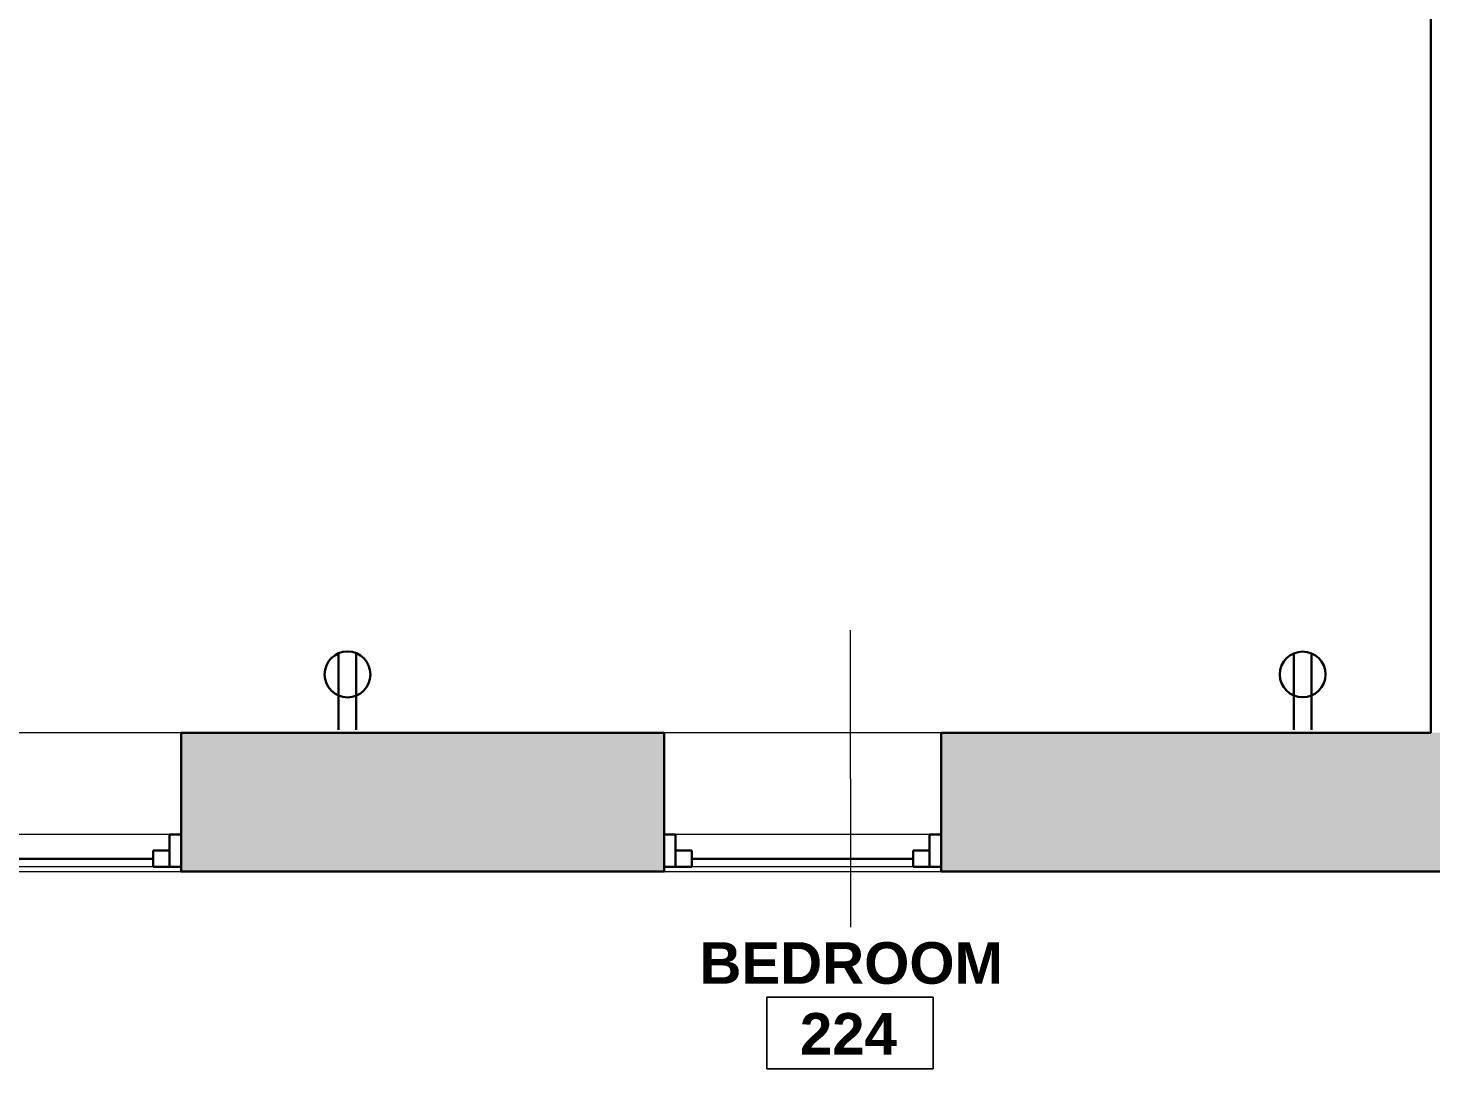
# Model space of a CAD drawing. Header units: inches. Extents: x -529 to 1015, y -2066 to -1239.
# Drawn here: x 533 to 684.7, y -1951.3 to -1838.7 of the extents above; entities that cross this region are included whole.
import ezdxf

# ---------------------------------------------------------------- set-up
doc = ezdxf.new("R2010")
doc.units = ezdxf.units.IN
doc.header["$MEASUREMENT"] = 0
for name, color, linetype, lineweight in [('A-ANNO-NOTE', 131, 'Continuous', 9), ('A-AREA-IDEN', 2, 'Continuous', 9), ('A-GLAZ', 151, 'Continuous', 18), ('A-WALL', 113, 'Continuous', 18), ('A-WALL-PATT', 111, 'Continuous', 18), ('I-WALL', 2, 'Continuous', 18)]:
    doc.layers.add(name, color=color, linetype=linetype, lineweight=lineweight)
doc.styles.add('Swis721 Lt BT_B', font='', dxfattribs={"height": 4.5})
doc.styles.get('Swis721 Lt BT_B').set_extended_font_data('Swis721 Lt BT', bold=True)

# ---------------------------------------------------------------- blocks, each defined once
blk = doc.blocks.new('Window-Double-Hung - 2_ - 5 239_256_ W x 42_-5478030-2ND FLOOR - POWER _ SIGNAL')
at = {"layer": 'A-GLAZ', "color": 8, "lineweight": 30}
for p, q in [((-14.97, 7.5), (-14.97, -7.5)), ((-14.97, 7), (-11.97, 7)), ((-13.72, 7), (-13.72, 3.5)), ((-11.97, 7), (-11.97, 5.25)), ((-11.97, 6.13), (11.97, 6.13)), ((11.97, 7), (14.97, 7)), ((11.97, 7), (11.97, 5.25)), ((13.72, 7), (13.72, 3.5)), ((14.97, -7.5), (14.97, 7.5)), ((-13.72, 5.25), (-11.97, 5.25)), ((13.72, 5.25), (11.97, 5.25)), ((-14.97, 3.5), (-13.72, 3.5)), ((13.72, 3.5), (14.97, 3.5))]:
    blk.add_line(p, q, dxfattribs=at)
at = {"layer": 'A-GLAZ'}
for p, q in [((14.97, 7.5), (-14.97, 7.5)), ((-14.97, -7.5), (14.97, -7.5))]:
    blk.add_line(p, q, dxfattribs=at)
at = {"layer": 'A-GLAZ', "lineweight": 9}
for p, q in [((-11.97, 7), (11.97, 7)), ((-13.72, 3.5), (13.72, 3.5))]:
    blk.add_line(p, q, dxfattribs=at)
blk = doc.blocks.new('Room Tag - Room Name and Number-3379422-2ND FLOOR - POWER _ SIGNAL')
at = {"layer": 'A-AREA-IDEN'}
for p, q in [((-0.1881, -0.1636), (-0.1881, -0.0018)), ((-0.1881, -0.0018), (0.1869, -0.0018)), ((0.1869, -0.0018), (-0.1881, -0.0018)), ((-0.1881, -0.0018), (-0.1881, -0.1636)), ((0.1869, -0.0018), (0.1869, -0.1636)), ((0.1869, -0.1636), (0.1869, -0.0018)), ((0.1869, -0.1636), (-0.1881, -0.1636)), ((-0.1881, -0.1636), (0.1869, -0.1636))]:
    blk.add_line(p, q, dxfattribs=at)

msp = doc.modelspace()

# ---------------------------------------------------------------- hatches: boundary and pattern name
at = {"layer": 'A-WALL-PATT', "lineweight": 9}
h = msp.add_hatch(color=7, dxfattribs=at)
h.paths.add_polyline_path([(998.98, -1929.91), (998.98, -1914.91), (987.5, -1914.91), (987.5, -1929.91)], flags=0)
h.paths.add_polyline_path([(961.96, -1929.91), (961.96, -1914.91), (929.37, -1914.91), (929.37, -1929.91)], flags=0)
h.paths.add_polyline_path([(903.82, -1929.91), (903.82, -1914.91), (874.68, -1914.91), (874.68, -1929.91)], flags=0)
h.paths.add_polyline_path([(849.14, -1929.91), (849.14, -1914.91), (828.03, -1914.91), (828.03, -1915.23), (823.16, -1915.23), (823.16, -1914.91), (807.14, -1914.91), (807.14, -1929.91)], flags=0)
h.paths.add_polyline_path([(781.14, -1929.91), (781.14, -1914.91), (742.31, -1914.91), (742.31, -1929.91)], flags=0)
h.paths.add_polyline_path([(700.5, -1929.91), (716.31, -1929.91), (716.31, -1914.91), (631.75, -1914.91), (631.75, -1929.91)], flags=0)
h.paths.add_polyline_path([(601.82, -1929.91), (601.82, -1914.91), (549.57, -1914.91), (549.57, -1929.91)], flags=0)
h.paths.add_polyline_path([(519.64, -1929.91), (519.64, -1914.91), (478.36, -1914.91), (478.36, -1929.91), (479.96, -1929.91)], flags=0)
h.paths.add_polyline_path([(369.69, -1929.91), (377.07, -1929.91), (377.07, -1914.91), (335.08, -1914.91), (335.08, -1929.91)], flags=0)
h.paths.add_polyline_path([(448.42, -1929.91), (448.42, -1914.91), (407, -1914.91), (407, -1929.91)], flags=0)

# ---------------------------------------------------------------- linework, layer by layer
at = {"layer": 'A-ANNO-NOTE', "lineweight": 30}
for p, q in [((566.62, -1914.58), (566.62, -1906.32)), ((566.62, -1914.58), (566.62, -1906.32)), ((568.53, -1914.58), (568.53, -1906.32)), ((669.89, -1914.58), (669.89, -1906.32)), ((669.89, -1914.58), (669.89, -1906.32)), ((671.81, -1914.58), (671.81, -1906.32))]:
    msp.add_line(p, q, dxfattribs=at)
for centre, radius in [((567.58, -1908.6), 2.48), ((670.85, -1908.6), 2.47)]:
    msp.add_circle(centre, radius, dxfattribs=at)
at = {"layer": 'A-AREA-IDEN'}
msp.add_line((621.91, -1903.82), (621.95, -1935.93), dxfattribs=at)
at = {"layer": 'A-WALL', "color": 8, "lineweight": 30}
for p, q in [((601.82, -1914.91), (549.57, -1914.91)), ((684.72, -1914.91), (631.75, -1914.91)), ((549.57, -1929.91), (601.82, -1929.91)), ((631.75, -1929.91), (716.31, -1929.91))]:
    msp.add_line(p, q, dxfattribs=at)
at = {"layer": 'I-WALL', "color": 8, "lineweight": 30}
msp.add_line((684.72, -1799.96), (684.72, -1914.91), dxfattribs=at)

# ---------------------------------------------------------------- block references
at = {"layer": 'A-AREA-IDEN', "xscale": 47.99999999999997, "yscale": 47.99999999999997, "zscale": 47.99999999999997}
msp.add_blockref('Room Tag - Room Name and Number-3379422-2ND FLOOR - POWER _ SIGNAL', (621.94, -1943.42), dxfattribs=at)
at = {"layer": 'A-GLAZ', "rotation": 180}
for p in [(534.61, -1922.41), (616.78, -1922.41)]:
    msp.add_blockref('Window-Double-Hung - 2_ - 5 239_256_ W x 42_-5478030-2ND FLOOR - POWER _ SIGNAL', p, dxfattribs=at)

# ---------------------------------------------------------------- texts
at = {"layer": 'A-AREA-IDEN', "char_height": 4.5, "attachment_point": 1, "style": 'Swis721 Lt BT_B'}
for s, insert, width in [('BEDROOM', (605.63, -1937.56), 39.39), ('224', (616.49, -1945.22), 12.726)]:
    msp.add_mtext(s, dxfattribs=dict(at, insert=insert, width=width))

doc.saveas('drawing.dxf')
